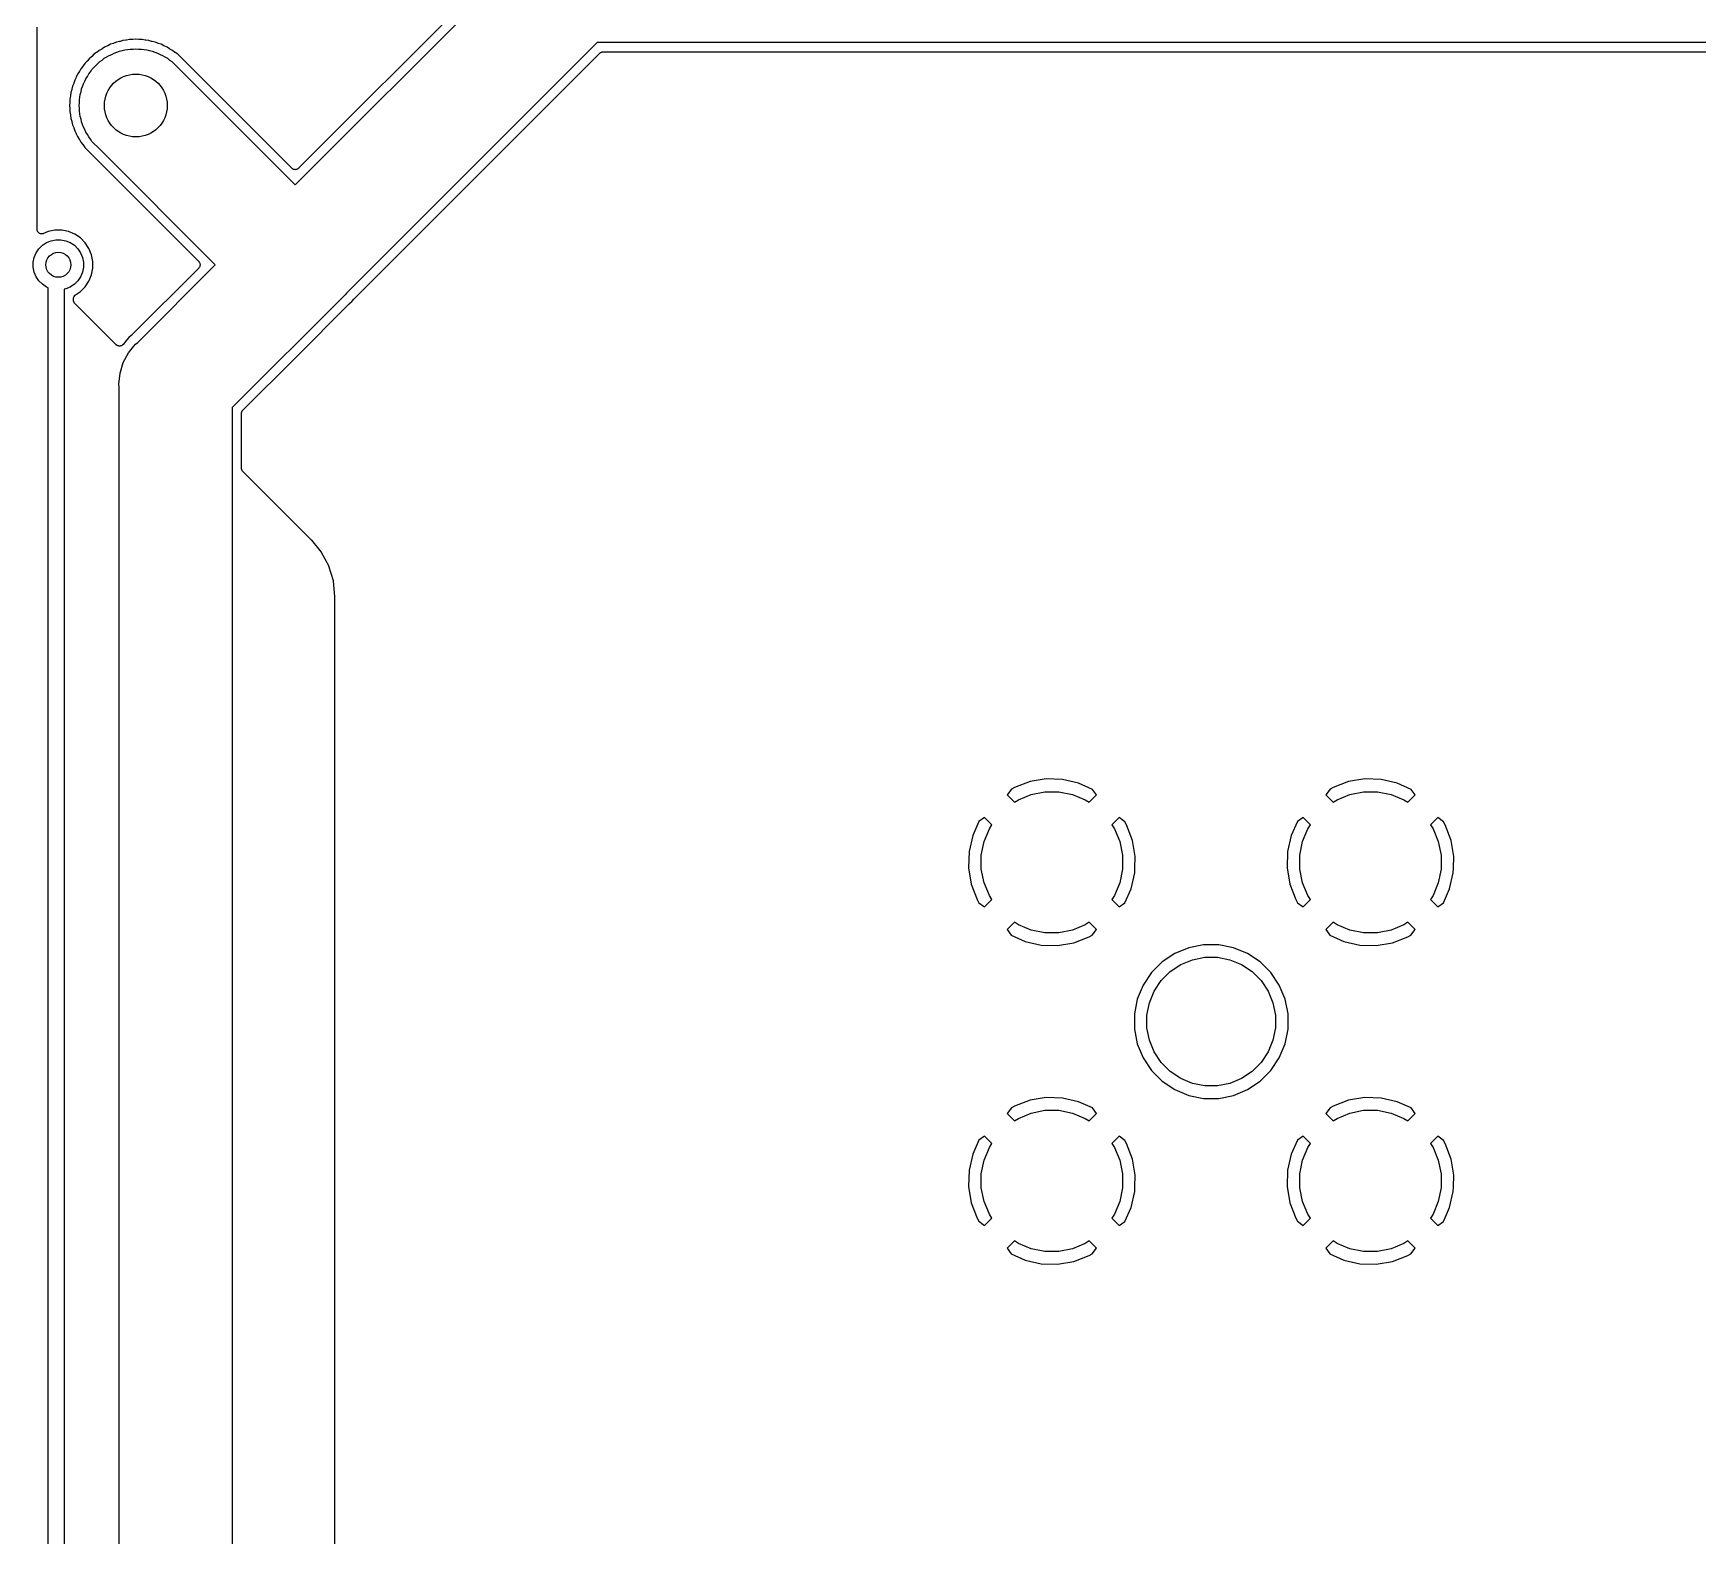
# Model space of a CAD drawing. Extents: x 4.56 to 9.07, y -4.98 to -1.89.
# Drawn here: x 4.561 to 5.605, y -4.023 to -3.08 of the extents above; entities that cross this region are included whole.
import ezdxf

# ---------------------------------------------------------------- set-up
doc = ezdxf.new("R2010")
doc.units = 0
doc.header["$MEASUREMENT"] = 0
doc.layers.add('BLACK', color=7, linetype='CONTINUOUS')

msp = doc.modelspace()

# ---------------------------------------------------------------- linework, layer by layer
at = {"layer": 'BLACK', "linetype": 'CONTINUOUS'}
for p, q in [((4.725, -3.17489), (4.87371, -3.02618)), ((4.86923, -3.02231), (4.72709, -3.16445)), ((4.56299, -3.20269), (4.56299, -3.07593)), ((4.60022, -3.09184), (4.59865, -3.09289)), ((4.60032, -3.09176), (4.60022, -3.09184)), ((4.60043, -3.09169), (4.60032, -3.09176)), ((4.60046, -3.09166), (4.60043, -3.09169)), ((4.60192, -3.09046), (4.60046, -3.09166)), ((4.60359, -3.08957), (4.60192, -3.09046)), ((4.6037, -3.0895), (4.60359, -3.08957)), ((4.60381, -3.08944), (4.6037, -3.0895)), ((4.60384, -3.08942), (4.60381, -3.08944)), ((4.60542, -3.08837), (4.60384, -3.08942)), ((4.60717, -3.08764), (4.60542, -3.08837)), ((4.60728, -3.08758), (4.60717, -3.08764)), ((4.6074, -3.08754), (4.60728, -3.08758)), ((4.60743, -3.08752), (4.6074, -3.08754)), ((4.6091, -3.08662), (4.60743, -3.08752)), ((4.61092, -3.08607), (4.6091, -3.08662)), ((4.60983, -3.09293), (4.61137, -3.09211)), ((4.61103, -3.08603), (4.61092, -3.08607)), ((4.61115, -3.08599), (4.61103, -3.08603)), ((4.61119, -3.08598), (4.61115, -3.08599)), ((4.61294, -3.08525), (4.61119, -3.08598)), ((4.61137, -3.09211), (4.61305, -3.0916)), ((4.6148, -3.08488), (4.61294, -3.08525)), ((4.61305, -3.0916), (4.61466, -3.09093)), ((4.61466, -3.09093), (4.61638, -3.09059)), ((4.61492, -3.08484), (4.6148, -3.08488)), ((4.61504, -3.08482), (4.61492, -3.08484)), ((4.61508, -3.08481), (4.61504, -3.08482)), ((4.6169, -3.08426), (4.61508, -3.08481)), ((4.61638, -3.09059), (4.61805, -3.09008)), ((4.61878, -3.08407), (4.6169, -3.08426)), ((4.61805, -3.09008), (4.61979, -3.08991)), ((4.6189, -3.08405), (4.61878, -3.08407)), ((4.61903, -3.08404), (4.6189, -3.08405)), ((4.61907, -3.08403), (4.61903, -3.08404)), ((4.62093, -3.08366), (4.61907, -3.08403)), ((4.61979, -3.08991), (4.62151, -3.08957)), ((4.62282, -3.08366), (4.62093, -3.08366)), ((4.62151, -3.08957), (4.62326, -3.08957)), ((4.62295, -3.08365), (4.62282, -3.08366)), ((4.62307, -3.08365), (4.62295, -3.08365)), ((4.62311, -3.08365), (4.62307, -3.08365)), ((4.625, -3.08346), (4.62311, -3.08365)), ((4.62326, -3.08957), (4.625, -3.0894)), ((4.62689, -3.08365), (4.625, -3.08346)), ((4.625, -3.0894), (4.62674, -3.08957)), ((4.62674, -3.08957), (4.62849, -3.08957)), ((4.62701, -3.08365), (4.62689, -3.08365)), ((4.62713, -3.08366), (4.62701, -3.08365)), ((4.62718, -3.08366), (4.62713, -3.08366)), ((4.62907, -3.08366), (4.62718, -3.08366)), ((4.62849, -3.08957), (4.63021, -3.08991)), ((4.63093, -3.08403), (4.62907, -3.08366)), ((4.63021, -3.08991), (4.63195, -3.09008)), ((4.63106, -3.08404), (4.63093, -3.08403)), ((4.63118, -3.08407), (4.63106, -3.08404)), ((4.63122, -3.08407), (4.63118, -3.08407)), ((4.6331, -3.08426), (4.63122, -3.08407)), ((4.63195, -3.09008), (4.63362, -3.09059)), ((4.63492, -3.08481), (4.6331, -3.08426)), ((4.63362, -3.09059), (4.63534, -3.09093)), ((4.63504, -3.08483), (4.63492, -3.08481)), ((4.63516, -3.08487), (4.63504, -3.08483)), ((4.6352, -3.08488), (4.63516, -3.08487)), ((4.63706, -3.08525), (4.6352, -3.08488)), ((4.63534, -3.09093), (4.63695, -3.0916)), ((4.63695, -3.0916), (4.63863, -3.09211)), ((4.63881, -3.08598), (4.63706, -3.08525)), ((4.63863, -3.09211), (4.64017, -3.09293)), ((4.63893, -3.08601), (4.63881, -3.08598)), ((4.63904, -3.08606), (4.63893, -3.08601)), ((4.63908, -3.08607), (4.63904, -3.08606)), ((4.6409, -3.08662), (4.63908, -3.08607)), ((4.64257, -3.08752), (4.6409, -3.08662)), ((4.64268, -3.08756), (4.64257, -3.08752)), ((4.64279, -3.08762), (4.64268, -3.08756)), ((4.64283, -3.08764), (4.64279, -3.08762)), ((4.64458, -3.08837), (4.64283, -3.08764)), ((4.64616, -3.08942), (4.64458, -3.08837)), ((4.64627, -3.08948), (4.64616, -3.08942)), ((4.64637, -3.08955), (4.64627, -3.08948)), ((4.64641, -3.08957), (4.64637, -3.08955)), ((4.64808, -3.09046), (4.64641, -3.08957)), ((4.64954, -3.09166), (4.64808, -3.09046)), ((4.64965, -3.09173), (4.64954, -3.09166)), ((4.64974, -3.09181), (4.64965, -3.09173)), ((4.64978, -3.09184), (4.64974, -3.09181)), ((4.65135, -3.09289), (4.64978, -3.09184)), ((4.91468, -3.08543), (4.75754, -3.24257)), ((4.76202, -3.24644), (4.91626, -3.0922)), ((6.64826, -3.08543), (4.91468, -3.08543)), ((4.91626, -3.0922), (4.91627, -3.0922)), ((4.91627, -3.0922), (4.91629, -3.09217)), ((4.91627, -3.0922), (4.91627, -3.0922)), ((4.91627, -3.0922), (4.91627, -3.0922)), ((4.91629, -3.09217), (4.9165, -3.092)), ((4.9165, -3.092), (4.91671, -3.09183)), ((4.91671, -3.09183), (4.91673, -3.09182)), ((4.91673, -3.09182), (4.91674, -3.09181)), ((4.91674, -3.09181), (4.91698, -3.09169)), ((4.91698, -3.09169), (4.91722, -3.09156)), ((4.91722, -3.09156), (4.91724, -3.09156)), ((4.91724, -3.09156), (4.91725, -3.09155)), ((4.91725, -3.09155), (4.91751, -3.09147)), ((4.91751, -3.09147), (4.91777, -3.09139)), ((4.91777, -3.09139), (4.91779, -3.09139)), ((4.91779, -3.09139), (4.9178, -3.09139)), ((4.9178, -3.09139), (4.91808, -3.09137)), ((4.91808, -3.09137), (4.91835, -3.09134)), ((4.91835, -3.09134), (6.64782, -3.09134)), ((4.59046, -3.10192), (4.58957, -3.10359)), ((4.59166, -3.10046), (4.59046, -3.10192)), ((4.59173, -3.10035), (4.59166, -3.10046)), ((4.59181, -3.10026), (4.59173, -3.10035)), ((4.59184, -3.10022), (4.59181, -3.10026)), ((4.59289, -3.09865), (4.59184, -3.10022)), ((4.59423, -3.09731), (4.59289, -3.09865)), ((4.59431, -3.09721), (4.59423, -3.09731)), ((4.5944, -3.09712), (4.59431, -3.09721)), ((4.59443, -3.09709), (4.5944, -3.09712)), ((4.59563, -3.09563), (4.59443, -3.09709)), ((4.59709, -3.09443), (4.59563, -3.09563)), ((4.59651, -3.10387), (4.59748, -3.10241)), ((4.59718, -3.09434), (4.59709, -3.09443)), ((4.59728, -3.09426), (4.59718, -3.09434)), ((4.59731, -3.09423), (4.59728, -3.09426)), ((4.59865, -3.09289), (4.59731, -3.09423)), ((4.59748, -3.10241), (4.59871, -3.10118)), ((4.59871, -3.10118), (4.59982, -3.09982)), ((4.59982, -3.09982), (4.60118, -3.09871)), ((4.60118, -3.09871), (4.60241, -3.09748)), ((4.60241, -3.09748), (4.60387, -3.09651)), ((4.60387, -3.09651), (4.60522, -3.0954)), ((4.60522, -3.0954), (4.60676, -3.09457)), ((4.60676, -3.09457), (4.60822, -3.0936)), ((4.60822, -3.0936), (4.60983, -3.09293)), ((4.64017, -3.09293), (4.64178, -3.0936)), ((4.64178, -3.0936), (4.64324, -3.09457)), ((4.64324, -3.09457), (4.64478, -3.0954)), ((4.64478, -3.0954), (4.64613, -3.09651)), ((4.64613, -3.09651), (4.64759, -3.09748)), ((4.64759, -3.09748), (4.65252, -3.10241)), ((4.72291, -3.16445), (4.65135, -3.09289)), ((4.65252, -3.10241), (4.65252, -3.10241)), ((4.65252, -3.10241), (4.725, -3.17489)), ((4.58525, -3.11294), (4.58488, -3.1148)), ((4.58598, -3.11119), (4.58525, -3.11294)), ((4.58601, -3.11107), (4.58598, -3.11119)), ((4.58606, -3.11096), (4.58601, -3.11107)), ((4.58607, -3.11092), (4.58606, -3.11096)), ((4.58662, -3.1091), (4.58607, -3.11092)), ((4.58752, -3.10743), (4.58662, -3.1091)), ((4.58756, -3.10732), (4.58752, -3.10743)), ((4.58762, -3.10721), (4.58756, -3.10732)), ((4.58764, -3.10717), (4.58762, -3.10721)), ((4.58837, -3.10542), (4.58764, -3.10717)), ((4.58942, -3.10384), (4.58837, -3.10542)), ((4.58948, -3.10373), (4.58942, -3.10384)), ((4.58955, -3.10363), (4.58948, -3.10373)), ((4.58957, -3.10359), (4.58955, -3.10363)), ((4.59093, -3.11466), (4.5916, -3.11305)), ((4.5916, -3.11305), (4.59211, -3.11137)), ((4.59211, -3.11137), (4.59293, -3.10983)), ((4.59293, -3.10983), (4.5936, -3.10822)), ((4.5936, -3.10822), (4.59457, -3.10676)), ((4.59457, -3.10676), (4.5954, -3.10522)), ((4.5954, -3.10522), (4.59651, -3.10387)), ((4.58365, -3.12311), (4.58346, -3.125)), ((4.58366, -3.12287), (4.58365, -3.12299)), ((4.58365, -3.12299), (4.58365, -3.12311)), ((4.58403, -3.11907), (4.58366, -3.12093)), ((4.58366, -3.12093), (4.58366, -3.12282)), ((4.58366, -3.12282), (4.58366, -3.12287)), ((4.58404, -3.11894), (4.58403, -3.11907)), ((4.58407, -3.11882), (4.58404, -3.11894)), ((4.58426, -3.1169), (4.58407, -3.11878)), ((4.58407, -3.11878), (4.58407, -3.11882)), ((4.58481, -3.11508), (4.58426, -3.1169)), ((4.58483, -3.11496), (4.58481, -3.11508)), ((4.58487, -3.11484), (4.58483, -3.11496)), ((4.58488, -3.1148), (4.58487, -3.11484)), ((4.5894, -3.125), (4.58957, -3.12326)), ((4.58957, -3.12151), (4.58991, -3.11979)), ((4.58957, -3.12326), (4.58957, -3.12151)), ((4.58991, -3.11979), (4.59008, -3.11805)), ((4.59008, -3.11805), (4.59059, -3.11638)), ((4.59059, -3.11638), (4.59093, -3.11466)), ((4.58346, -3.125), (4.58365, -3.12689)), ((4.58365, -3.12689), (4.58365, -3.12693)), ((4.58365, -3.12693), (4.58365, -3.12705)), ((4.58365, -3.12705), (4.58366, -3.12718)), ((4.58366, -3.12718), (4.58366, -3.12907)), ((4.58366, -3.12907), (4.58403, -3.13093)), ((4.58403, -3.13093), (4.58404, -3.13097)), ((4.58404, -3.13097), (4.58405, -3.1311)), ((4.58405, -3.1311), (4.58407, -3.13122)), ((4.58407, -3.13122), (4.58426, -3.1331)), ((4.58426, -3.1331), (4.58481, -3.13492)), ((4.58957, -3.12674), (4.5894, -3.125)), ((4.58957, -3.12849), (4.58957, -3.12674)), ((4.58991, -3.13021), (4.58957, -3.12849)), ((4.59008, -3.13195), (4.58991, -3.13021)), ((4.59059, -3.13362), (4.59008, -3.13195)), ((4.59093, -3.13534), (4.59059, -3.13362)), ((4.58481, -3.13492), (4.58482, -3.13496)), ((4.58482, -3.13496), (4.58484, -3.13508)), ((4.58484, -3.13508), (4.58488, -3.1352)), ((4.58488, -3.1352), (4.58525, -3.13706)), ((4.58525, -3.13706), (4.58598, -3.13881)), ((4.58598, -3.13881), (4.58599, -3.13885)), ((4.58599, -3.13885), (4.58603, -3.13897)), ((4.58603, -3.13897), (4.58607, -3.13908)), ((4.58607, -3.13908), (4.58662, -3.1409)), ((4.58662, -3.1409), (4.58752, -3.14257)), ((4.58752, -3.14257), (4.58754, -3.1426)), ((4.58754, -3.1426), (4.58758, -3.14272)), ((4.58758, -3.14272), (4.58764, -3.14283)), ((4.58764, -3.14283), (4.58837, -3.14458)), ((4.58837, -3.14458), (4.58942, -3.14616)), ((4.5916, -3.13695), (4.59093, -3.13534)), ((4.59211, -3.13863), (4.5916, -3.13695)), ((4.59293, -3.14017), (4.59211, -3.13863)), ((4.5936, -3.14178), (4.59293, -3.14017)), ((4.59457, -3.14324), (4.5936, -3.14178)), ((4.5954, -3.14478), (4.59457, -3.14324)), ((4.58942, -3.14616), (4.58944, -3.14619)), ((4.58944, -3.14619), (4.5895, -3.1463)), ((4.5895, -3.1463), (4.58957, -3.14641)), ((4.58957, -3.14641), (4.59046, -3.14808)), ((4.59046, -3.14808), (4.59166, -3.14954)), ((4.59166, -3.14954), (4.59169, -3.14957)), ((4.59169, -3.14957), (4.59176, -3.14968)), ((4.59176, -3.14968), (4.59184, -3.14978)), ((4.59184, -3.14978), (4.59289, -3.15135)), ((4.59289, -3.15135), (4.59423, -3.15269)), ((4.59423, -3.15269), (4.66445, -3.22291)), ((4.59651, -3.14613), (4.5954, -3.14478)), ((4.59748, -3.14759), (4.59651, -3.14613)), ((4.60241, -3.15252), (4.59748, -3.14759)), ((4.67489, -3.225), (4.60241, -3.15252)), ((4.60241, -3.15252), (4.60241, -3.15252)), ((4.72313, -3.16463), (4.72291, -3.16445)), ((4.72334, -3.1648), (4.72313, -3.16463)), ((4.72335, -3.16481), (4.72334, -3.1648)), ((4.72336, -3.16482), (4.72335, -3.16481)), ((4.7236, -3.16495), (4.72336, -3.16482)), ((4.72385, -3.16508), (4.7236, -3.16495)), ((4.72386, -3.16508), (4.72385, -3.16508)), ((4.72387, -3.16509), (4.72386, -3.16508)), ((4.72413, -3.16517), (4.72387, -3.16509)), ((4.7244, -3.16525), (4.72413, -3.16517)), ((4.72441, -3.16525), (4.7244, -3.16525)), ((4.72442, -3.16526), (4.72441, -3.16525)), ((4.72469, -3.16529), (4.72442, -3.16526)), ((4.72497, -3.16532), (4.72469, -3.16529)), ((4.72498, -3.16531), (4.72497, -3.16532)), ((4.72499, -3.16532), (4.72498, -3.16531)), ((4.72526, -3.16529), (4.72499, -3.16532)), ((4.72554, -3.16527), (4.72526, -3.16529)), ((4.72555, -3.16526), (4.72554, -3.16527)), ((4.72556, -3.16526), (4.72555, -3.16526)), ((4.72583, -3.16518), (4.72556, -3.16526)), ((4.7261, -3.1651), (4.72583, -3.16518)), ((4.72611, -3.1651), (4.7261, -3.1651)), ((4.72612, -3.1651), (4.72611, -3.1651)), ((4.72636, -3.16497), (4.72612, -3.1651)), ((4.72661, -3.16484), (4.72636, -3.16497)), ((4.72662, -3.16483), (4.72661, -3.16484)), ((4.72663, -3.16483), (4.72662, -3.16483)), ((4.72684, -3.16465), (4.72663, -3.16483)), ((4.72706, -3.16448), (4.72684, -3.16465)), ((4.72707, -3.16447), (4.72706, -3.16448)), ((4.72709, -3.16445), (4.72707, -3.16446)), ((4.72707, -3.16446), (4.72707, -3.16447)), ((4.72707, -3.16447), (4.72707, -3.16447)), ((4.56302, -3.20297), (4.56299, -3.20269)), ((4.56305, -3.20325), (4.56302, -3.20297)), ((4.56305, -3.20326), (4.56305, -3.20325)), ((4.56305, -3.20325), (4.56305, -3.20325)), ((4.56313, -3.20353), (4.56305, -3.20326)), ((4.56321, -3.2038), (4.56313, -3.20353)), ((4.56321, -3.20381), (4.56321, -3.2038)), ((4.56335, -3.20406), (4.56321, -3.20381)), ((4.56321, -3.20381), (4.56321, -3.20381)), ((4.56348, -3.20431), (4.56335, -3.20406)), ((4.56348, -3.20432), (4.56348, -3.20431)), ((4.56349, -3.20432), (4.56348, -3.20432)), ((4.56366, -3.20454), (4.56349, -3.20432)), ((4.56384, -3.20476), (4.56366, -3.20454)), ((4.56385, -3.20477), (4.56384, -3.20476)), ((4.56384, -3.20476), (4.56384, -3.20476)), ((4.56407, -3.20495), (4.56385, -3.20477)), ((4.56428, -3.20513), (4.56407, -3.20495)), ((4.56429, -3.20513), (4.56428, -3.20513)), ((4.56429, -3.20514), (4.56429, -3.20513)), ((4.56454, -3.20527), (4.56429, -3.20514)), ((4.56479, -3.2054), (4.56454, -3.20527)), ((4.56479, -3.20541), (4.56479, -3.2054)), ((4.5648, -3.20541), (4.56479, -3.20541)), ((4.56506, -3.20549), (4.5648, -3.20541)), ((4.56534, -3.20558), (4.56506, -3.20549)), ((4.56535, -3.20558), (4.56534, -3.20558)), ((4.56534, -3.20558), (4.56534, -3.20558)), ((4.56563, -3.20561), (4.56535, -3.20558)), ((4.56591, -3.20564), (4.56563, -3.20561)), ((4.56592, -3.20564), (4.56591, -3.20564)), ((4.56621, -3.20561), (4.56592, -3.20564)), ((4.56592, -3.20564), (4.56592, -3.20564)), ((4.56648, -3.20559), (4.56621, -3.20561)), ((4.56649, -3.20559), (4.56648, -3.20559)), ((4.5665, -3.20559), (4.56649, -3.20559)), ((4.56677, -3.20551), (4.5665, -3.20559)), ((4.56704, -3.20543), (4.56677, -3.20551)), ((4.56705, -3.20543), (4.56704, -3.20543)), ((4.56707, -3.20542), (4.56705, -3.20543)), ((4.56705, -3.20543), (4.56705, -3.20543)), ((4.56705, -3.20543), (4.56705, -3.20543)), ((4.57006, -3.20418), (4.56707, -3.20542)), ((4.57425, -3.20335), (4.57006, -3.20418)), ((4.57851, -3.20335), (4.57425, -3.20335)), ((4.58269, -3.20418), (4.57851, -3.20335)), ((4.58663, -3.20581), (4.58269, -3.20418)), ((4.59018, -3.20818), (4.58663, -3.20581)), ((4.56124, -3.22041), (4.56242, -3.21754)), ((4.56242, -3.21754), (4.56415, -3.21496)), ((4.56415, -3.21496), (4.56634, -3.21277)), ((4.56634, -3.21277), (4.56892, -3.21104)), ((4.56892, -3.21104), (4.57178, -3.20986)), ((4.57178, -3.20986), (4.57483, -3.20925)), ((4.57483, -3.20925), (4.57793, -3.20925)), ((4.57793, -3.20925), (4.58097, -3.20986)), ((4.58097, -3.20986), (4.58384, -3.21104)), ((4.58384, -3.21104), (4.58642, -3.21277)), ((4.58642, -3.21277), (4.58861, -3.21496)), ((4.58861, -3.21496), (4.59033, -3.21754)), ((4.5932, -3.2112), (4.59018, -3.20818)), ((4.59033, -3.21754), (4.59152, -3.22041)), ((4.59557, -3.21474), (4.5932, -3.2112)), ((4.5972, -3.21868), (4.59557, -3.21474)), ((4.56063, -3.22345), (4.56124, -3.22041)), ((4.56063, -3.22655), (4.56063, -3.22345)), ((4.56124, -3.22959), (4.56063, -3.22655)), ((4.59152, -3.22041), (4.59213, -3.22345)), ((4.59213, -3.22655), (4.59152, -3.22959)), ((4.59213, -3.22345), (4.59213, -3.22655)), ((4.59803, -3.22287), (4.5972, -3.21868)), ((4.5972, -3.23132), (4.59803, -3.22713)), ((4.59803, -3.22713), (4.59803, -3.22287)), ((4.66445, -3.22709), (4.62231, -3.26923)), ((4.62618, -3.27371), (4.67489, -3.225)), ((4.66445, -3.22291), (4.66446, -3.22293)), ((4.66463, -3.22688), (4.66445, -3.22709)), ((4.66446, -3.22293), (4.66447, -3.22293)), ((4.66447, -3.22293), (4.66447, -3.22293)), ((4.66447, -3.22293), (4.66448, -3.22294)), ((4.66448, -3.22294), (4.66465, -3.22316)), ((4.6648, -3.22666), (4.66463, -3.22688)), ((4.66465, -3.22316), (4.66483, -3.22337)), ((4.66481, -3.22665), (4.6648, -3.22666)), ((4.66482, -3.22664), (4.66481, -3.22665)), ((4.66494, -3.2264), (4.66482, -3.22664)), ((4.66483, -3.22337), (4.66483, -3.22338)), ((4.66483, -3.22338), (4.66484, -3.22339)), ((4.66484, -3.22339), (4.66497, -3.22364)), ((4.66508, -3.22615), (4.66494, -3.2264)), ((4.66497, -3.22364), (4.6651, -3.22388)), ((4.66509, -3.22613), (4.66508, -3.22614)), ((4.66508, -3.22614), (4.66508, -3.22615)), ((4.66517, -3.22587), (4.66509, -3.22613)), ((4.6651, -3.22388), (4.6651, -3.22389)), ((4.6651, -3.22389), (4.6651, -3.2239)), ((4.6651, -3.2239), (4.66518, -3.22417)), ((4.66525, -3.2256), (4.66517, -3.22587)), ((4.66518, -3.22417), (4.66526, -3.22444)), ((4.66526, -3.22558), (4.66525, -3.22559)), ((4.66525, -3.22559), (4.66525, -3.2256)), ((4.66526, -3.22444), (4.66526, -3.22445)), ((4.66526, -3.22445), (4.66526, -3.22446)), ((4.66526, -3.22446), (4.66529, -3.22474)), ((4.66529, -3.22531), (4.66526, -3.22558)), ((4.66529, -3.22474), (4.66532, -3.22501)), ((4.66532, -3.22503), (4.66529, -3.22531)), ((4.66532, -3.22501), (4.66531, -3.22502)), ((4.66531, -3.22502), (4.66532, -3.22503)), ((4.56242, -3.23246), (4.56124, -3.22959)), ((4.56415, -3.23504), (4.56242, -3.23246)), ((4.56634, -3.23723), (4.56415, -3.23504)), ((4.56892, -3.23896), (4.56634, -3.23723)), ((4.58642, -3.23723), (4.58384, -3.23896)), ((4.58861, -3.23504), (4.58642, -3.23723)), ((4.59033, -3.23246), (4.58861, -3.23504)), ((4.59018, -3.24182), (4.5932, -3.2388)), ((4.59152, -3.22959), (4.59033, -3.23246)), ((4.5932, -3.2388), (4.59557, -3.23526)), ((4.59557, -3.23526), (4.5972, -3.23132)), ((4.57, -3.2394), (4.56892, -3.23896)), ((4.57, -4.57475), (4.57, -3.2394)), ((4.58097, -3.24014), (4.58, -3.24034)), ((4.58, -3.24034), (4.58, -4.57293)), ((4.58384, -3.23896), (4.58097, -3.24014)), ((4.58591, -3.24621), (4.58594, -3.24594)), ((4.58591, -3.24624), (4.58591, -3.24621)), ((4.58591, -3.24625), (4.58591, -3.24624)), ((4.58591, -3.24624), (4.58591, -3.24624)), ((4.58591, -3.24624), (4.58591, -3.24624)), ((4.58591, -3.24718), (4.58591, -3.24625)), ((4.58593, -3.24745), (4.58591, -3.24718)), ((4.58596, -3.24773), (4.58593, -3.24745)), ((4.58594, -3.24594), (4.58596, -3.24567)), ((4.58596, -3.24567), (4.58597, -3.24565)), ((4.58596, -3.24774), (4.58596, -3.24773)), ((4.58596, -3.24776), (4.58596, -3.24774)), ((4.58604, -3.24802), (4.58596, -3.24776)), ((4.58597, -3.24564), (4.58605, -3.24538)), ((4.58597, -3.24565), (4.58597, -3.24564)), ((4.58612, -3.24828), (4.58604, -3.24802)), ((4.58605, -3.24538), (4.58613, -3.24512)), ((4.58612, -3.24829), (4.58612, -3.24828)), ((4.58613, -3.24831), (4.58612, -3.24829)), ((4.58613, -3.24512), (4.58614, -3.24511)), ((4.58626, -3.24855), (4.58613, -3.24831)), ((4.58614, -3.24509), (4.58628, -3.24485)), ((4.58614, -3.24511), (4.58614, -3.24509)), ((4.58638, -3.24879), (4.58626, -3.24855)), ((4.58628, -3.24485), (4.58641, -3.24461)), ((4.58639, -3.2488), (4.58638, -3.24879)), ((4.5864, -3.24882), (4.58639, -3.2488)), ((4.58657, -3.24903), (4.5864, -3.24882)), ((4.58641, -3.2446), (4.58642, -3.24459)), ((4.58641, -3.24461), (4.58641, -3.2446)), ((4.58642, -3.24459), (4.5866, -3.24438)), ((4.58674, -3.24924), (4.58657, -3.24903)), ((4.5866, -3.24438), (4.58677, -3.24416)), ((4.58676, -3.24926), (4.58674, -3.24924)), ((4.58677, -3.24416), (4.58678, -3.24416)), ((4.58678, -3.24416), (4.58679, -3.24415)), ((4.58679, -3.24415), (4.58701, -3.24397)), ((4.58701, -3.24397), (4.58722, -3.2438)), ((4.58722, -3.2438), (4.59018, -3.24182)), ((4.75507, -3.24504), (4.68543, -3.31468)), ((4.75643, -3.24393), (4.75507, -3.24504)), ((4.75754, -3.24257), (4.75643, -3.24393)), ((4.75916, -3.24932), (4.76062, -3.24812)), ((4.76062, -3.24812), (4.76182, -3.24666)), ((4.76182, -3.24666), (4.76185, -3.24663)), ((4.76185, -3.24663), (4.76194, -3.24654)), ((4.76194, -3.24654), (4.76202, -3.24644)), ((4.58677, -3.24927), (4.58676, -3.24926)), ((4.58676, -3.24926), (4.58676, -3.24926)), ((4.58676, -3.24926), (4.58676, -3.24926)), ((4.61269, -3.27519), (4.58677, -3.24927)), ((4.72495, -3.28351), (4.75894, -3.24952)), ((4.75894, -3.24952), (4.75897, -3.24949)), ((4.75897, -3.24949), (4.75907, -3.24941)), ((4.75907, -3.24941), (4.75916, -3.24932)), ((4.62209, -3.26943), (4.62063, -3.27063)), ((4.62218, -3.26934), (4.62209, -3.26943)), ((4.62228, -3.26926), (4.62218, -3.26934)), ((4.62231, -3.26923), (4.62228, -3.26926)), ((4.61279, -3.27528), (4.61269, -3.27519)), ((4.61289, -3.27537), (4.61279, -3.27528)), ((4.61302, -3.27546), (4.61289, -3.27537)), ((4.61314, -3.27556), (4.61302, -3.27546)), ((4.61325, -3.27562), (4.61314, -3.27556)), ((4.61337, -3.27569), (4.61325, -3.27562)), ((4.61351, -3.27576), (4.61337, -3.27569)), ((4.61364, -3.27583), (4.61351, -3.27576)), ((4.61377, -3.27587), (4.61364, -3.27583)), ((4.6139, -3.27592), (4.61377, -3.27587)), ((4.61405, -3.27595), (4.6139, -3.27592)), ((4.61419, -3.276), (4.61405, -3.27595)), ((4.61433, -3.27601), (4.61419, -3.276)), ((4.61446, -3.27604), (4.61433, -3.27601)), ((4.61461, -3.27604), (4.61446, -3.27604)), ((4.61477, -3.27605), (4.61461, -3.27604)), ((4.6149, -3.27604), (4.61477, -3.27605)), ((4.61504, -3.27604), (4.6149, -3.27604)), ((4.61519, -3.27601), (4.61504, -3.27604)), ((4.61534, -3.276), (4.61519, -3.27601)), ((4.61547, -3.27596), (4.61534, -3.276)), ((4.6156, -3.27594), (4.61547, -3.27596)), ((4.61575, -3.27588), (4.6156, -3.27594)), ((4.61589, -3.27584), (4.61575, -3.27588)), ((4.61601, -3.27577), (4.61589, -3.27584)), ((4.61614, -3.27572), (4.61601, -3.27577)), ((4.61627, -3.27564), (4.61614, -3.27572)), ((4.6164, -3.27557), (4.61627, -3.27564)), ((4.61651, -3.27548), (4.6164, -3.27557)), ((4.61662, -3.27541), (4.61651, -3.27548)), ((4.61673, -3.2753), (4.61662, -3.27541)), ((4.61685, -3.2752), (4.61673, -3.2753)), ((4.61694, -3.2751), (4.61685, -3.2752)), ((4.61703, -3.27501), (4.61694, -3.2751)), ((4.61706, -3.27497), (4.61703, -3.27501)), ((4.61943, -3.27209), (4.61706, -3.27497)), ((4.61711, -3.28637), (4.6204, -3.28022)), ((4.62063, -3.27063), (4.61943, -3.27209)), ((4.61943, -3.27209), (4.61943, -3.27209)), ((4.6204, -3.28022), (4.62371, -3.27618)), ((4.62371, -3.27618), (4.62482, -3.27482)), ((4.62371, -3.27618), (4.62371, -3.27618)), ((4.62482, -3.27482), (4.62618, -3.27371)), ((4.61508, -3.29305), (4.61711, -3.28637)), ((4.6922, -3.31626), (4.72495, -3.28351)), ((4.6144, -3.3), (4.61508, -3.29305)), ((4.61457, -3.30174), (4.6144, -3.3)), ((4.61457, -4.44826), (4.61457, -3.30174)), ((4.68543, -3.31468), (4.68543, -4.43532)), ((4.69134, -3.3183), (4.69137, -3.31803)), ((4.69134, -3.31833), (4.69134, -3.3183)), ((4.69134, -3.31834), (4.69134, -3.31833)), ((4.69134, -3.31835), (4.69134, -3.31834)), ((4.69134, -3.31834), (4.69134, -3.31834)), ((4.69134, -3.35262), (4.69134, -3.31835)), ((4.69137, -3.31803), (4.6914, -3.31776)), ((4.6914, -3.31773), (4.69149, -3.31747)), ((4.6914, -3.31775), (4.6914, -3.31773)), ((4.6914, -3.31776), (4.6914, -3.31775)), ((4.69149, -3.31747), (4.69157, -3.31721)), ((4.69157, -3.3172), (4.69158, -3.31718)), ((4.69157, -3.31721), (4.69157, -3.3172)), ((4.69158, -3.31718), (4.69171, -3.31694)), ((4.69171, -3.31694), (4.69184, -3.3167)), ((4.69184, -3.3167), (4.69185, -3.31669)), ((4.69185, -3.31668), (4.69203, -3.31647)), ((4.69185, -3.31669), (4.69185, -3.31668)), ((4.69203, -3.31647), (4.6922, -3.31626)), ((4.69137, -3.35289), (4.69134, -3.35262)), ((4.69139, -3.35316), (4.69137, -3.35289)), ((4.69139, -3.35317), (4.69139, -3.35316)), ((4.69139, -3.35319), (4.69139, -3.35317)), ((4.69147, -3.35345), (4.69139, -3.35319)), ((4.69155, -3.35371), (4.69147, -3.35345)), ((4.69156, -3.35373), (4.69155, -3.35371)), ((4.69156, -3.35374), (4.69156, -3.35373)), ((4.69169, -3.35398), (4.69156, -3.35374)), ((4.69181, -3.35422), (4.69169, -3.35398)), ((4.69182, -3.35424), (4.69181, -3.35422)), ((4.69183, -3.35425), (4.69182, -3.35424)), ((4.692, -3.35446), (4.69183, -3.35425)), ((4.69217, -3.35467), (4.692, -3.35446)), ((4.6922, -3.3547), (4.69217, -3.35467)), ((4.7353, -3.3978), (4.6922, -3.3547)), ((4.6922, -3.3547), (4.6922, -3.3547)), ((4.6922, -3.3547), (4.6922, -3.3547)), ((4.6922, -3.3547), (4.6922, -3.3547)), ((4.7354, -3.39791), (4.7353, -3.3978)), ((4.74148, -3.40532), (4.7354, -3.39791)), ((4.74164, -3.40556), (4.74148, -3.40532)), ((4.74613, -3.41395), (4.74164, -3.40556)), ((4.74624, -3.41422), (4.74613, -3.41395)), ((4.749, -3.42332), (4.74624, -3.41422)), ((4.74905, -3.4236), (4.749, -3.42332)), ((4.74999, -3.43314), (4.74905, -3.4236)), ((4.75, -3.43328), (4.74999, -3.43314)), ((4.75, -4.3791), (4.75, -3.43328)), ((5.18628, -3.54941), (5.17655, -3.55311)), ((5.19641, -3.54771), (5.18628, -3.54941)), ((5.20668, -3.54801), (5.19641, -3.54771)), ((5.2167, -3.55031), (5.20668, -3.54801)), ((5.22548, -3.55426), (5.2167, -3.55031)), ((5.38628, -3.54941), (5.37655, -3.55311)), ((5.39641, -3.54771), (5.38628, -3.54941)), ((5.40668, -3.54801), (5.39641, -3.54771)), ((5.4167, -3.55031), (5.40668, -3.54801)), ((5.42548, -3.55426), (5.4167, -3.55031)), ((5.17461, -3.55414), (5.17193, -3.55779)), ((5.17193, -3.55779), (5.17655, -3.5624)), ((5.17655, -3.55311), (5.17461, -3.55414)), ((5.17655, -3.5624), (5.17902, -3.56075)), ((5.17902, -3.56075), (5.18708, -3.55741)), ((5.18708, -3.55741), (5.19564, -3.55571)), ((5.19564, -3.55571), (5.20436, -3.55571)), ((5.20436, -3.55571), (5.21292, -3.55741)), ((5.21292, -3.55741), (5.22098, -3.56075)), ((5.22098, -3.56075), (5.22345, -3.5624)), ((5.22345, -3.5624), (5.22807, -3.55779)), ((5.22807, -3.55779), (5.22548, -3.55426)), ((5.37461, -3.55414), (5.37193, -3.55779)), ((5.37193, -3.55779), (5.37655, -3.5624)), ((5.37655, -3.55311), (5.37461, -3.55414)), ((5.37655, -3.5624), (5.37902, -3.56075)), ((5.37902, -3.56075), (5.38708, -3.55741)), ((5.38708, -3.55741), (5.39564, -3.55571)), ((5.39564, -3.55571), (5.40436, -3.55571)), ((5.40436, -3.55571), (5.41292, -3.55741)), ((5.41292, -3.55741), (5.42098, -3.56075)), ((5.42098, -3.56075), (5.42345, -3.5624)), ((5.42345, -3.5624), (5.42807, -3.55779)), ((5.42807, -3.55779), (5.42548, -3.55426)), ((5.15779, -3.57193), (5.15426, -3.57452)), ((5.1624, -3.57655), (5.15779, -3.57193)), ((5.24221, -3.57193), (5.2376, -3.57655)), ((5.24586, -3.57461), (5.24221, -3.57193)), ((5.35779, -3.57193), (5.35426, -3.57452)), ((5.3624, -3.57655), (5.35779, -3.57193)), ((5.44221, -3.57193), (5.4376, -3.57655)), ((5.44586, -3.57461), (5.44221, -3.57193)), ((5.15031, -3.5833), (5.14801, -3.59332)), ((5.15426, -3.57452), (5.15031, -3.5833)), ((5.15741, -3.58708), (5.16075, -3.57902)), ((5.16075, -3.57902), (5.1624, -3.57655)), ((5.2376, -3.57655), (5.23925, -3.57902)), ((5.23925, -3.57902), (5.24259, -3.58708)), ((5.24689, -3.57655), (5.24586, -3.57461)), ((5.25059, -3.58628), (5.24689, -3.57655)), ((5.35031, -3.5833), (5.34801, -3.59332)), ((5.35426, -3.57452), (5.35031, -3.5833)), ((5.35741, -3.58708), (5.36075, -3.57902)), ((5.36075, -3.57902), (5.3624, -3.57655)), ((5.4376, -3.57655), (5.43925, -3.57902)), ((5.43925, -3.57902), (5.44259, -3.58708)), ((5.44689, -3.57655), (5.44586, -3.57461)), ((5.45059, -3.58628), (5.44689, -3.57655)), ((5.14801, -3.59332), (5.14771, -3.60359)), ((5.15571, -3.59564), (5.15741, -3.58708)), ((5.24259, -3.58708), (5.24429, -3.59564)), ((5.25229, -3.59641), (5.25059, -3.58628)), ((5.34801, -3.59332), (5.34771, -3.60359)), ((5.35571, -3.59564), (5.35741, -3.58708)), ((5.44259, -3.58708), (5.44429, -3.59564)), ((5.45229, -3.59641), (5.45059, -3.58628)), ((5.14771, -3.60359), (5.14941, -3.61372)), ((5.15571, -3.60436), (5.15571, -3.59564)), ((5.15741, -3.61292), (5.15571, -3.60436)), ((5.24429, -3.60436), (5.24259, -3.61292)), ((5.24429, -3.59564), (5.24429, -3.60436)), ((5.25199, -3.60668), (5.25208, -3.60374)), ((5.25208, -3.60374), (5.25229, -3.59641)), ((5.34771, -3.60359), (5.34941, -3.61372)), ((5.35571, -3.60436), (5.35571, -3.59564)), ((5.35741, -3.61292), (5.35571, -3.60436)), ((5.44429, -3.60436), (5.44259, -3.61292)), ((5.44429, -3.59564), (5.44429, -3.60436)), ((5.45199, -3.60668), (5.45208, -3.60374)), ((5.45208, -3.60374), (5.45229, -3.59641)), ((5.14941, -3.61372), (5.15311, -3.62345)), ((5.16075, -3.62098), (5.15741, -3.61292)), ((5.24259, -3.61292), (5.23925, -3.62098)), ((5.24969, -3.6167), (5.25199, -3.60668)), ((5.34941, -3.61372), (5.35311, -3.62345)), ((5.36075, -3.62098), (5.35741, -3.61292)), ((5.44259, -3.61292), (5.43925, -3.62098)), ((5.44969, -3.6167), (5.45199, -3.60668)), ((5.15311, -3.62345), (5.15414, -3.62539)), ((5.15779, -3.62807), (5.1624, -3.62345)), ((5.1624, -3.62345), (5.16075, -3.62098)), ((5.23925, -3.62098), (5.2376, -3.62345)), ((5.2376, -3.62345), (5.24221, -3.62807)), ((5.24574, -3.62548), (5.24969, -3.6167)), ((5.35311, -3.62345), (5.35414, -3.62539)), ((5.35779, -3.62807), (5.3624, -3.62345)), ((5.3624, -3.62345), (5.36075, -3.62098)), ((5.43925, -3.62098), (5.4376, -3.62345)), ((5.4376, -3.62345), (5.44221, -3.62807)), ((5.44574, -3.62548), (5.44969, -3.6167)), ((5.15414, -3.62539), (5.15779, -3.62807)), ((5.24221, -3.62807), (5.24574, -3.62548)), ((5.35414, -3.62539), (5.35779, -3.62807)), ((5.44221, -3.62807), (5.44574, -3.62548)), ((5.17655, -3.6376), (5.17193, -3.64221)), ((5.17193, -3.64221), (5.17452, -3.64574)), ((5.17452, -3.64574), (5.1833, -3.64969)), ((5.17902, -3.63925), (5.17655, -3.6376)), ((5.18708, -3.64259), (5.17902, -3.63925)), ((5.19564, -3.64429), (5.18708, -3.64259)), ((5.20436, -3.64429), (5.19564, -3.64429)), ((5.21292, -3.64259), (5.20436, -3.64429)), ((5.22098, -3.63925), (5.21292, -3.64259)), ((5.22345, -3.6376), (5.22098, -3.63925)), ((5.22807, -3.64221), (5.22345, -3.6376)), ((5.22345, -3.64689), (5.22539, -3.64586)), ((5.22539, -3.64586), (5.22807, -3.64221)), ((5.37655, -3.6376), (5.37193, -3.64221)), ((5.37193, -3.64221), (5.37452, -3.64574)), ((5.37452, -3.64574), (5.3833, -3.64969)), ((5.37902, -3.63925), (5.37655, -3.6376)), ((5.38708, -3.64259), (5.37902, -3.63925)), ((5.39564, -3.64429), (5.38708, -3.64259)), ((5.40436, -3.64429), (5.39564, -3.64429)), ((5.41292, -3.64259), (5.40436, -3.64429)), ((5.42098, -3.63925), (5.41292, -3.64259)), ((5.42345, -3.6376), (5.42098, -3.63925)), ((5.42807, -3.64221), (5.42345, -3.6376)), ((5.42345, -3.64689), (5.42539, -3.64586)), ((5.42539, -3.64586), (5.42807, -3.64221)), ((5.1833, -3.64969), (5.19332, -3.65199)), ((5.19332, -3.65199), (5.20359, -3.65229)), ((5.20359, -3.65229), (5.21372, -3.65059)), ((5.21372, -3.65059), (5.22345, -3.64689)), ((5.28593, -3.65363), (5.27716, -3.65726)), ((5.29525, -3.65177), (5.28593, -3.65363)), ((5.30475, -3.65177), (5.29525, -3.65177)), ((5.31407, -3.65363), (5.30475, -3.65177)), ((5.32284, -3.65726), (5.31407, -3.65363)), ((5.3833, -3.64969), (5.39332, -3.65199)), ((5.39332, -3.65199), (5.40359, -3.65229)), ((5.40359, -3.65229), (5.41372, -3.65059)), ((5.41372, -3.65059), (5.42345, -3.64689)), ((5.26926, -3.66254), (5.26254, -3.66926)), ((5.27716, -3.65726), (5.26926, -3.66254)), ((5.27428, -3.66865), (5.28089, -3.66424)), ((5.28089, -3.66424), (5.28823, -3.6612)), ((5.28823, -3.6612), (5.29603, -3.65965)), ((5.29603, -3.65965), (5.30397, -3.65965)), ((5.30397, -3.65965), (5.31177, -3.6612)), ((5.31177, -3.6612), (5.31911, -3.66424)), ((5.31911, -3.66424), (5.32572, -3.66865)), ((5.33074, -3.66254), (5.32284, -3.65726)), ((5.33746, -3.66926), (5.33074, -3.66254)), ((5.25726, -3.67716), (5.25363, -3.68593)), ((5.26254, -3.66926), (5.25726, -3.67716)), ((5.26424, -3.68089), (5.26865, -3.67428)), ((5.26865, -3.67428), (5.27428, -3.66865)), ((5.32572, -3.66865), (5.33135, -3.67428)), ((5.33135, -3.67428), (5.33576, -3.68089)), ((5.34274, -3.67716), (5.33746, -3.66926)), ((5.34637, -3.68593), (5.34274, -3.67716)), ((5.25363, -3.68593), (5.25177, -3.69525)), ((5.2612, -3.68823), (5.26424, -3.68089)), ((5.33576, -3.68089), (5.3388, -3.68823)), ((5.34823, -3.69525), (5.34637, -3.68593)), ((5.25177, -3.69525), (5.25177, -3.70475)), ((5.25965, -3.69603), (5.2612, -3.68823)), ((5.25965, -3.70397), (5.25965, -3.69603)), ((5.3388, -3.68823), (5.34035, -3.69603)), ((5.34035, -3.69603), (5.34035, -3.70397)), ((5.34823, -3.70475), (5.34823, -3.69525)), ((5.25177, -3.70475), (5.25363, -3.71407)), ((5.2612, -3.71177), (5.25965, -3.70397)), ((5.34035, -3.70397), (5.3388, -3.71177)), ((5.34637, -3.71407), (5.34823, -3.70475)), ((5.25363, -3.71407), (5.25726, -3.72284)), ((5.26424, -3.71911), (5.2612, -3.71177)), ((5.26865, -3.72572), (5.26424, -3.71911)), ((5.33576, -3.71911), (5.33135, -3.72572)), ((5.3388, -3.71177), (5.33576, -3.71911)), ((5.34274, -3.72284), (5.34637, -3.71407)), ((5.25726, -3.72284), (5.26254, -3.73074)), ((5.27428, -3.73135), (5.26865, -3.72572)), ((5.33135, -3.72572), (5.32572, -3.73135)), ((5.33746, -3.73074), (5.34274, -3.72284)), ((5.26254, -3.73074), (5.26926, -3.73746)), ((5.26926, -3.73746), (5.27716, -3.74274)), ((5.28089, -3.73576), (5.27428, -3.73135)), ((5.28823, -3.7388), (5.28089, -3.73576)), ((5.29603, -3.74035), (5.28823, -3.7388)), ((5.31177, -3.7388), (5.30397, -3.74035)), ((5.31911, -3.73576), (5.31177, -3.7388)), ((5.32572, -3.73135), (5.31911, -3.73576)), ((5.32284, -3.74274), (5.33074, -3.73746)), ((5.33074, -3.73746), (5.33746, -3.73074)), ((5.18628, -3.74941), (5.17655, -3.75311)), ((5.19641, -3.74771), (5.18628, -3.74941)), ((5.20668, -3.74801), (5.19641, -3.74771)), ((5.2167, -3.75031), (5.20668, -3.74801)), ((5.22548, -3.75426), (5.2167, -3.75031)), ((5.27716, -3.74274), (5.28593, -3.74637)), ((5.28593, -3.74637), (5.29525, -3.74823)), ((5.29525, -3.74823), (5.30475, -3.74823)), ((5.30397, -3.74035), (5.29603, -3.74035)), ((5.30475, -3.74823), (5.31407, -3.74637)), ((5.31407, -3.74637), (5.32284, -3.74274)), ((5.38628, -3.74941), (5.37655, -3.75311)), ((5.39641, -3.74771), (5.38628, -3.74941)), ((5.40668, -3.74801), (5.39641, -3.74771)), ((5.4167, -3.75031), (5.40668, -3.74801)), ((5.42548, -3.75426), (5.4167, -3.75031)), ((5.17461, -3.75414), (5.17193, -3.75779)), ((5.17193, -3.75779), (5.17655, -3.7624)), ((5.17655, -3.75311), (5.17461, -3.75414)), ((5.17655, -3.7624), (5.17902, -3.76075)), ((5.17902, -3.76075), (5.18708, -3.75741)), ((5.18708, -3.75741), (5.19564, -3.75571)), ((5.19564, -3.75571), (5.20436, -3.75571)), ((5.20436, -3.75571), (5.21292, -3.75741)), ((5.21292, -3.75741), (5.22098, -3.76075)), ((5.22098, -3.76075), (5.22345, -3.7624)), ((5.22345, -3.7624), (5.22807, -3.75779)), ((5.22807, -3.75779), (5.22548, -3.75426)), ((5.37461, -3.75414), (5.37193, -3.75779)), ((5.37193, -3.75779), (5.37655, -3.7624)), ((5.37655, -3.75311), (5.37461, -3.75414)), ((5.37655, -3.7624), (5.37902, -3.76075)), ((5.37902, -3.76075), (5.38708, -3.75741)), ((5.38708, -3.75741), (5.39564, -3.75571)), ((5.39564, -3.75571), (5.40436, -3.75571)), ((5.40436, -3.75571), (5.41292, -3.75741)), ((5.41292, -3.75741), (5.42098, -3.76075)), ((5.42098, -3.76075), (5.42345, -3.7624)), ((5.42345, -3.7624), (5.42807, -3.75779)), ((5.42807, -3.75779), (5.42548, -3.75426)), ((5.15426, -3.77452), (5.15031, -3.7833)), ((5.15779, -3.77193), (5.15426, -3.77452)), ((5.15741, -3.78708), (5.16075, -3.77902)), ((5.1624, -3.77655), (5.15779, -3.77193)), ((5.16075, -3.77902), (5.1624, -3.77655)), ((5.24221, -3.77193), (5.2376, -3.77655)), ((5.2376, -3.77655), (5.23925, -3.77902)), ((5.23925, -3.77902), (5.24259, -3.78708)), ((5.24586, -3.77461), (5.24221, -3.77193)), ((5.24689, -3.77655), (5.24586, -3.77461)), ((5.25059, -3.78628), (5.24689, -3.77655)), ((5.35426, -3.77452), (5.35031, -3.7833)), ((5.35779, -3.77193), (5.35426, -3.77452)), ((5.35741, -3.78708), (5.36075, -3.77902)), ((5.3624, -3.77655), (5.35779, -3.77193)), ((5.36075, -3.77902), (5.3624, -3.77655)), ((5.44221, -3.77193), (5.4376, -3.77655)), ((5.4376, -3.77655), (5.43925, -3.77902)), ((5.43925, -3.77902), (5.44259, -3.78708)), ((5.44586, -3.77461), (5.44221, -3.77193)), ((5.44689, -3.77655), (5.44586, -3.77461)), ((5.45059, -3.78628), (5.44689, -3.77655)), ((5.15031, -3.7833), (5.14801, -3.79332)), ((5.15571, -3.79564), (5.15741, -3.78708)), ((5.24259, -3.78708), (5.24429, -3.79564)), ((5.25229, -3.79641), (5.25059, -3.78628)), ((5.35031, -3.7833), (5.34801, -3.79332)), ((5.35571, -3.79564), (5.35741, -3.78708)), ((5.44259, -3.78708), (5.44429, -3.79564)), ((5.45229, -3.79641), (5.45059, -3.78628)), ((5.14801, -3.79332), (5.14771, -3.80359)), ((5.15571, -3.80436), (5.15571, -3.79564)), ((5.24429, -3.79564), (5.24429, -3.80436)), ((5.25208, -3.80374), (5.25229, -3.79641)), ((5.34801, -3.79332), (5.34771, -3.80359)), ((5.35571, -3.80436), (5.35571, -3.79564)), ((5.44429, -3.79564), (5.44429, -3.80436)), ((5.45208, -3.80374), (5.45229, -3.79641)), ((5.14771, -3.80359), (5.14941, -3.81372)), ((5.15741, -3.81292), (5.15571, -3.80436)), ((5.16075, -3.82098), (5.15741, -3.81292)), ((5.24259, -3.81292), (5.23925, -3.82098)), ((5.24429, -3.80436), (5.24259, -3.81292)), ((5.24969, -3.8167), (5.25199, -3.80668)), ((5.25199, -3.80668), (5.25208, -3.80374)), ((5.34771, -3.80359), (5.34941, -3.81372)), ((5.35741, -3.81292), (5.35571, -3.80436)), ((5.36075, -3.82098), (5.35741, -3.81292)), ((5.44259, -3.81292), (5.43925, -3.82098)), ((5.44429, -3.80436), (5.44259, -3.81292)), ((5.44969, -3.8167), (5.45199, -3.80668)), ((5.45199, -3.80668), (5.45208, -3.80374)), ((5.14941, -3.81372), (5.15311, -3.82345)), ((5.15311, -3.82345), (5.15414, -3.82539)), ((5.15779, -3.82807), (5.1624, -3.82345)), ((5.1624, -3.82345), (5.16075, -3.82098)), ((5.23925, -3.82098), (5.2376, -3.82345)), ((5.2376, -3.82345), (5.24221, -3.82807)), ((5.24574, -3.82548), (5.24969, -3.8167)), ((5.34941, -3.81372), (5.35311, -3.82345)), ((5.35311, -3.82345), (5.35414, -3.82539)), ((5.35779, -3.82807), (5.3624, -3.82345)), ((5.3624, -3.82345), (5.36075, -3.82098)), ((5.43925, -3.82098), (5.4376, -3.82345)), ((5.4376, -3.82345), (5.44221, -3.82807)), ((5.44574, -3.82548), (5.44969, -3.8167)), ((5.15414, -3.82539), (5.15779, -3.82807)), ((5.24221, -3.82807), (5.24574, -3.82548)), ((5.35414, -3.82539), (5.35779, -3.82807)), ((5.44221, -3.82807), (5.44574, -3.82548)), ((5.17655, -3.8376), (5.17193, -3.84221)), ((5.17193, -3.84221), (5.17452, -3.84574)), ((5.17902, -3.83925), (5.17655, -3.8376)), ((5.18708, -3.84259), (5.17902, -3.83925)), ((5.19564, -3.84429), (5.18708, -3.84259)), ((5.20436, -3.84429), (5.19564, -3.84429)), ((5.21292, -3.84259), (5.20436, -3.84429)), ((5.22098, -3.83925), (5.21292, -3.84259)), ((5.22345, -3.8376), (5.22098, -3.83925)), ((5.22807, -3.84221), (5.22345, -3.8376)), ((5.22539, -3.84586), (5.22807, -3.84221)), ((5.37655, -3.8376), (5.37193, -3.84221)), ((5.37193, -3.84221), (5.37452, -3.84574)), ((5.37902, -3.83925), (5.37655, -3.8376)), ((5.38708, -3.84259), (5.37902, -3.83925)), ((5.39564, -3.84429), (5.38708, -3.84259)), ((5.40436, -3.84429), (5.39564, -3.84429)), ((5.41292, -3.84259), (5.40436, -3.84429)), ((5.42098, -3.83925), (5.41292, -3.84259)), ((5.42345, -3.8376), (5.42098, -3.83925)), ((5.42807, -3.84221), (5.42345, -3.8376)), ((5.42539, -3.84586), (5.42807, -3.84221)), ((5.17452, -3.84574), (5.1833, -3.84969)), ((5.1833, -3.84969), (5.19332, -3.85199)), ((5.19332, -3.85199), (5.20359, -3.85229)), ((5.20359, -3.85229), (5.21372, -3.85059)), ((5.21372, -3.85059), (5.22345, -3.84689)), ((5.22345, -3.84689), (5.22539, -3.84586)), ((5.37452, -3.84574), (5.3833, -3.84969)), ((5.3833, -3.84969), (5.39332, -3.85199)), ((5.39332, -3.85199), (5.40359, -3.85229)), ((5.40359, -3.85229), (5.41372, -3.85059)), ((5.41372, -3.85059), (5.42345, -3.84689)), ((5.42345, -3.84689), (5.42539, -3.84586))]:
    msp.add_line(p, q, dxfattribs=at)
at = {"layer": 'BLACK'}
for centre, radius in [((4.625, -3.125), 0.01969), ((4.57638, -3.225), 0.00787)]:
    msp.add_circle(centre, radius, dxfattribs=at)

doc.saveas('drawing.dxf')
